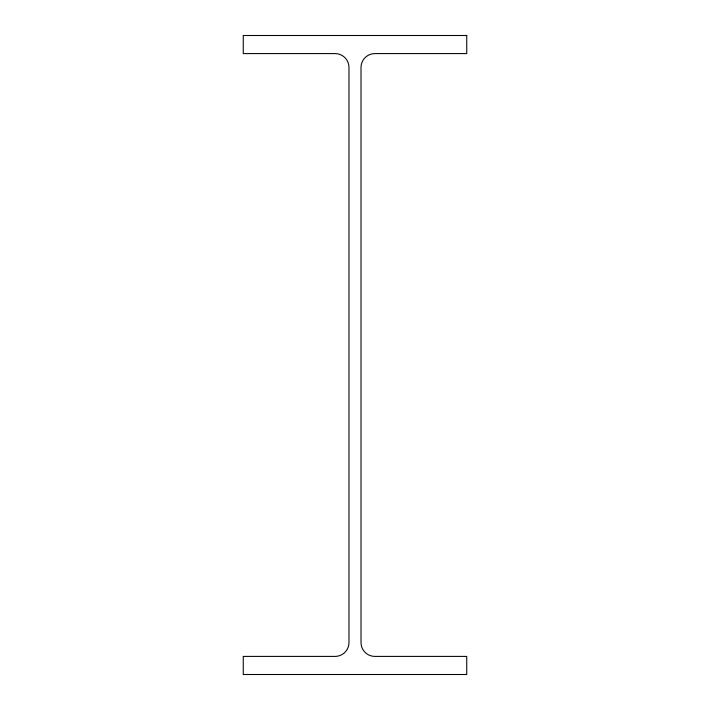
<?xml version="1.0" encoding="UTF-8"?>
<svg xmlns="http://www.w3.org/2000/svg" width="710" height="710" viewBox="0 0 710 710"><rect width="100%" height="100%" fill="white"/><g stroke="black" fill="none" stroke-linecap="round" stroke-linejoin="round"><path stroke-width="1.06" d="M466.736 35.5L243.264 35.5L243.264 53.596L335.147 53.596A13.836 13.836 0 0 1 348.983 67.441L348.983 642.559A13.836 13.836 0 0 1 335.147 656.404L243.264 656.404L243.264 674.5L466.736 674.5L466.736 656.404L374.853 656.404A13.836 13.836 0 0 1 361.017 642.559L361.017 67.441A13.836 13.836 0 0 1 374.853 53.596L466.736 53.596L466.736 35.5"/></g></svg>
